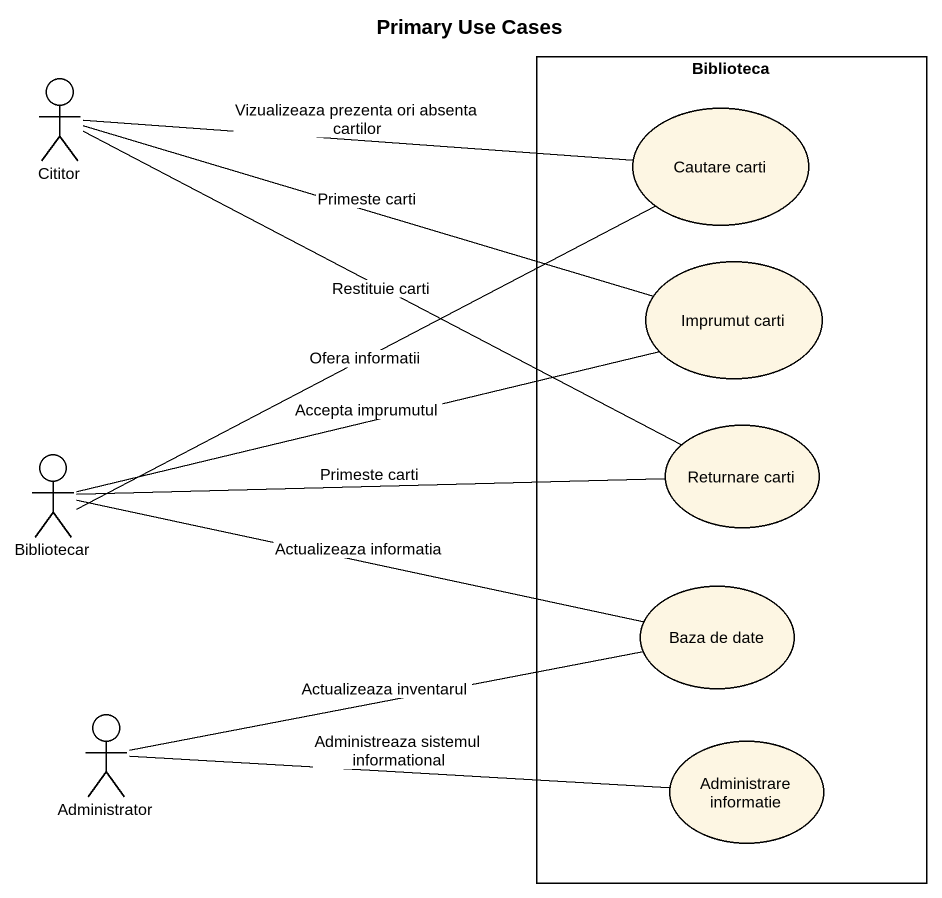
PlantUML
@startuml
title Primary Use Cases
actor Cititor
rectangle Biblioteca {
  usecase "Cautare carti" as Cautare_carti
  usecase "Imprumut carti" as Imprumut_carti
  usecase "Returnare carti" as Returnare_carti
  usecase "Baza de date" as Baza_de_date
  usecase "Administrare informatie" as Administrare_informatie
}
actor Bibliotecar
actor Administrator
Cititor -right- Cautare_carti : Vizualizeaza prezenta ori absenta cartilor
Cititor -right- Imprumut_carti : Primeste carti
Cititor -right- Returnare_carti : Restituie carti
Bibliotecar -right- Cautare_carti : Ofera informatii
Bibliotecar -right- Imprumut_carti : Accepta imprumutul
Bibliotecar -right- Returnare_carti : Primeste carti
Bibliotecar -right- Baza_de_date : Actualizeaza informatia
Administrator -right- Baza_de_date : Actualizeaza inventarul
Administrator -right- Administrare_informatie : Administreaza sistemul informational
@enduml
